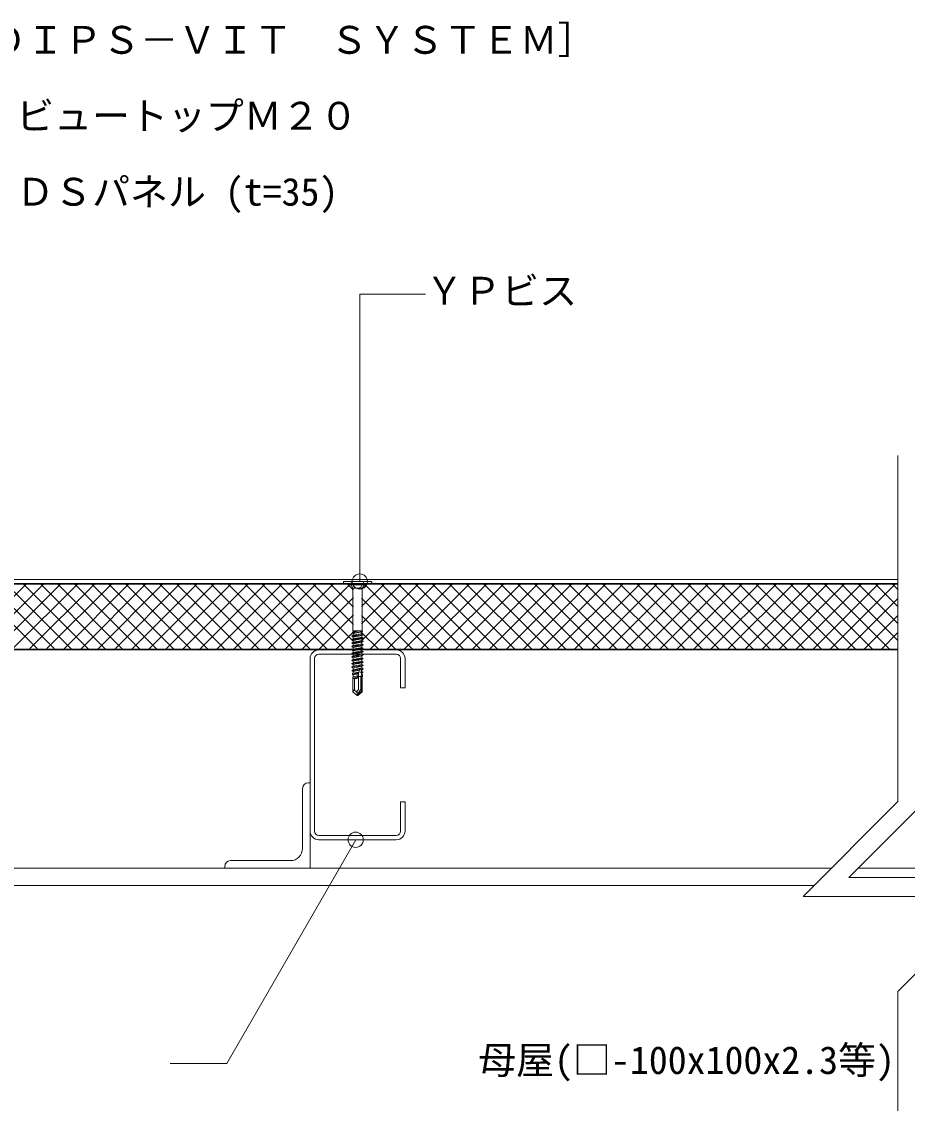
# Model space of a CAD drawing. Units: millimetres, scale not verified. Extents: x -1380 to 1380, y -955 to 955.
# Drawn here: x 78 to 545, y -384 to 186 of the extents above; entities that cross this region are included whole.
import ezdxf
from ezdxf.enums import TextEntityAlignment as Align

# ---------------------------------------------------------------- set-up
doc = ezdxf.new("R2010")
doc.units = ezdxf.units.MM
doc.header["$LTSCALE"] = 3
doc.linetypes.add('USER1', pattern=[9.525, 6.35, -3.175])
for name, color, linetype, lineweight in [('0-1_BOUSUI', 1, 'Continuous', 18), ('0-2_MOJI', 7, 'Continuous', 18), ('0-3_HATCH', 9, 'Continuous', 18), ('0-4_KANAMONO', 5, 'Continuous', 18), ('0-5_KANAMONO_SCREW', 4, 'Continuous', 18), ('0-6_TEKKOTU', 7, 'Continuous', 18), ('0-7_dannnetu', 6, 'Continuous', 18)]:
    doc.layers.add(name, color=color, linetype=linetype, lineweight=lineweight)
doc.styles.add('ＭＳ ゴシック', font='')
doc.styles.get('ＭＳ ゴシック').set_extended_font_data('MS Gothic')

msp = doc.modelspace()

# ---------------------------------------------------------------- linework, layer by layer
at = {"layer": '0-1_BOUSUI'}
for points in [[(-690.016, 178.058), (-586.216, 178.058), (-563.816, 176.16), (-513.816, 176.16), (-513.816, 146.16), (-513.816, -51.513), (-512.357, -58.897), (-504.614, -102.81), (-502.904, -105.772), (-499.69, -106.942), (-455.085, -106.942), (-440.339, -110.04), (539.749, -110.04)], [(-680.016, 180.058), (-586.131, 180.058), (-563.731, 178.16), (-511.816, 178.16), (-511.816, 146.16), (-511.816, -51.317), (-510.391, -58.53), (-502.705, -102.116), (-501.535, -104.142), (-499.337, -104.942), (-454.877, -104.942), (-440.131, -108.04), (539.749, -108.04)]]:
    msp.add_lwpolyline(points, dxfattribs=at)
at = {"layer": '0-2_MOJI'}
for points in [[(256.132, -109.04), (256.132, 42.354), (290.709, 42.354)], [(156.228, -362.797), (186.003, -362.797), (253.99, -245.04)]]:
    msp.add_lwpolyline(points, dxfattribs=at)
for centre in [(256.132, -109.04), (253.99, -245.04)]:
    msp.add_circle(centre, 4, dxfattribs=at)
at = {"layer": '0-3_HATCH'}
for p, q in [((46.416, -144.366), (80.392, -110.39)), ((86.047, -144.392), (52.045, -110.39)), ((55.391, -144.372), (89.372, -110.39)), ((95.033, -144.398), (61.025, -110.39)), ((64.365, -144.378), (98.353, -110.39)), ((104.019, -144.404), (70.005, -110.39)), ((73.339, -144.384), (107.333, -110.39)), ((113.005, -144.41), (78.985, -110.39)), ((82.314, -144.39), (116.313, -110.39)), ((121.991, -144.416), (87.966, -110.39)), ((91.288, -144.396), (125.293, -110.39)), ((130.978, -144.422), (96.946, -110.39)), ((100.262, -144.402), (134.274, -110.39)), ((139.964, -144.428), (105.926, -110.39)), ((109.237, -144.408), (143.254, -110.39)), ((148.95, -144.434), (114.906, -110.39)), ((118.211, -144.414), (152.234, -110.39)), ((157.936, -144.44), (123.887, -110.39)), ((127.185, -144.419), (161.214, -110.39)), ((166.922, -144.446), (132.867, -110.39)), ((136.16, -144.425), (170.195, -110.39)), ((175.908, -144.451), (141.847, -110.39)), ((145.134, -144.431), (179.175, -110.39)), ((184.894, -144.457), (150.828, -110.39)), ((154.109, -144.437), (188.155, -110.39)), ((193.881, -144.463), (159.808, -110.39)), ((163.083, -144.443), (197.136, -110.39)), ((202.867, -144.469), (168.788, -110.39)), ((172.057, -144.449), (206.116, -110.39)), ((211.853, -144.475), (177.768, -110.39)), ((181.032, -144.455), (215.096, -110.39)), ((220.839, -144.481), (186.749, -110.39)), ((190.006, -144.461), (224.076, -110.39)), ((229.825, -144.487), (195.729, -110.39)), ((198.98, -144.467), (233.057, -110.39)), ((238.811, -144.493), (204.709, -110.39)), ((207.955, -144.473), (242.037, -110.39)), ((247.798, -144.499), (213.689, -110.39)), ((216.929, -144.478), (251.017, -110.39)), ((252.709, -140.43), (222.67, -110.39)), ((252.859, -131.6), (231.65, -110.39)), ((252.859, -122.62), (240.63, -110.39)), ((252.859, -113.639), (249.61, -110.39)), ((257.109, -113.278), (259.997, -110.39)), ((257.109, -122.259), (268.978, -110.39)), ((257.109, -131.239), (277.958, -110.39)), ((257.259, -140.069), (286.938, -110.39)), ((292.891, -144.69), (258.591, -110.39)), ((261.618, -144.69), (295.918, -110.39)), ((301.871, -144.69), (267.571, -110.39)), ((270.599, -144.69), (304.899, -110.39)), ((310.851, -144.69), (276.551, -110.39)), ((279.579, -144.69), (313.879, -110.39)), ((319.831, -144.69), (285.531, -110.39)), ((288.559, -144.69), (322.859, -110.39)), ((328.812, -144.69), (294.512, -110.39)), ((297.539, -144.69), (331.839, -110.39)), ((337.792, -144.69), (303.492, -110.39)), ((306.52, -144.69), (340.82, -110.39)), ((346.772, -144.69), (312.472, -110.39)), ((315.5, -144.69), (349.8, -110.39)), ((355.752, -144.69), (321.452, -110.39)), ((324.48, -144.69), (358.78, -110.39)), ((364.733, -144.69), (330.433, -110.39)), ((333.46, -144.69), (367.76, -110.39)), ((373.713, -144.69), (339.413, -110.39)), ((342.441, -144.69), (376.741, -110.39)), ((382.693, -144.69), (348.393, -110.39)), ((351.421, -144.69), (385.721, -110.39)), ((391.673, -144.69), (357.373, -110.39)), ((360.401, -144.69), (394.701, -110.39)), ((400.654, -144.69), (366.354, -110.39)), ((369.381, -144.69), (403.681, -110.39)), ((409.634, -144.69), (375.334, -110.39)), ((378.362, -144.69), (412.662, -110.39)), ((418.614, -144.69), (384.314, -110.39)), ((387.342, -144.69), (421.642, -110.39)), ((427.594, -144.69), (393.294, -110.39)), ((396.322, -144.69), (430.622, -110.39)), ((436.575, -144.69), (402.275, -110.39)), ((405.302, -144.69), (439.602, -110.39)), ((445.555, -144.69), (411.255, -110.39)), ((414.283, -144.69), (448.583, -110.39)), ((454.535, -144.69), (420.235, -110.39)), ((423.263, -144.69), (457.563, -110.39)), ((463.515, -144.69), (429.215, -110.39)), ((432.243, -144.69), (466.543, -110.39)), ((472.496, -144.69), (438.196, -110.39)), ((441.223, -144.69), (475.523, -110.39)), ((481.476, -144.69), (447.176, -110.39)), ((450.204, -144.69), (484.504, -110.39)), ((490.456, -144.69), (456.156, -110.39)), ((459.184, -144.69), (493.484, -110.39)), ((499.436, -144.69), (465.136, -110.39)), ((468.164, -144.69), (502.464, -110.39)), ((508.417, -144.69), (474.117, -110.39)), ((477.144, -144.69), (511.444, -110.39)), ((517.397, -144.69), (483.097, -110.39)), ((486.125, -144.69), (520.425, -110.39)), ((526.377, -144.69), (492.077, -110.39)), ((495.105, -144.69), (529.405, -110.39)), ((535.357, -144.69), (501.057, -110.39)), ((504.085, -144.69), (538.385, -110.39)), ((539.749, -140.102), (510.038, -110.39)), ((539.749, -131.122), (519.018, -110.39)), ((539.749, -122.141), (527.998, -110.39)), ((539.749, -113.161), (536.979, -110.39)), ((225.903, -144.484), (252.859, -117.528)), ((283.91, -144.69), (257.109, -117.889)), ((513.065, -144.69), (539.749, -118.007)), ((234.878, -144.49), (252.859, -126.509)), ((274.93, -144.69), (257.109, -126.87)), ((522.046, -144.69), (539.749, -126.987)), ((243.852, -144.496), (252.859, -135.489)), ((265.95, -144.69), (257.109, -135.85)), ((531.026, -144.69), (539.749, -135.967))]:
    msp.add_line(p, q, dxfattribs=at)
at = {"layer": '0-4_KANAMONO'}
for p, q in [((275.384, -145.04), (234.584, -145.04)), ((234.584, -147.34), (275.384, -147.34)), ((229.984, -149.64), (229.984, -240.44)), ((232.284, -240.44), (232.284, -149.64)), ((225.984, -249.54), (225.984, -218.04)), ((275.384, -242.74), (234.584, -242.74)), ((234.584, -245.04), (275.384, -245.04)), ((187.984, -256.04), (219.484, -256.04))]:
    msp.add_line(p, q, dxfattribs=at)
for points in [[(277.684, -149.64), (277.684, -165.04), (279.984, -165.04), (279.984, -149.64)], [(228.984, -215.04), (229.984, -215.04), (229.984, -260.04), (184.984, -260.04), (184.984, -259.04)], [(279.984, -240.44), (279.984, -225.04), (277.684, -225.04), (277.684, -240.44)]]:
    msp.add_lwpolyline(points, dxfattribs=at)
for centre, radius, start, end in [((234.584, -149.64), 4.6, 90, 180), ((234.584, -149.64), 2.3, 90, 180), ((275.384, -149.64), 4.6, 0, 90), ((275.384, -149.64), 2.3, 360, 90), ((228.984, -218.04), 3, 90, 180), ((234.584, -240.44), 4.6, 180, 270), ((234.584, -240.44), 2.3, 180, 270), ((275.384, -240.44), 2.3, 270, 0), ((275.384, -240.44), 4.6, 270, 0), ((219.484, -249.54), 6.5, 270, 0), ((187.984, -259.04), 3, 90, 180)]:
    msp.add_arc(centre, radius, start, end, dxfattribs=at)
at = {"layer": '0-5_KANAMONO_SCREW'}
for p, q in [((247.484, -109.34), (247.484, -110.04)), ((262.484, -110.04), (247.484, -110.04)), ((247.484, -110.04), (251.025, -110.665)), ((262.184, -109.04), (247.784, -109.04)), ((258.484, -110.746), (251.484, -110.746)), ((251.718, -111.15), (252.39, -112.315)), ((252.524, -112.547), (257.444, -112.547)), ((252.524, -112.815), (252.524, -135.04)), ((257.444, -112.815), (257.444, -135.04)), ((258.251, -111.15), (257.578, -112.315)), ((262.484, -110.04), (258.944, -110.665)), ((262.484, -109.34), (262.484, -110.04)), ((252.312, -135.81), (252.209, -136.182)), ((252.209, -136.182), (252.816, -136.094)), ((252.209, -136.182), (252.708, -136.471)), ((252.312, -135.81), (252.648, -135.616)), ((252.312, -135.81), (252.755, -135.716)), ((257.444, -135.04), (252.524, -135.04)), ((252.608, -135.04), (252.648, -135.616)), ((252.648, -135.616), (255.412, -135.04)), ((257.327, -135.527), (252.708, -136.471)), ((252.708, -136.471), (252.734, -136.85)), ((252.734, -137.376), (257.26, -136.486)), ((252.816, -136.094), (252.755, -135.716)), ((253.263, -136.357), (253.128, -135.516)), ((253.538, -135.548), (255.92, -135.04)), ((253.607, -135.978), (253.538, -135.548)), ((253.607, -135.978), (257.544, -135.402)), ((257.327, -135.527), (257.26, -136.486)), ((257.944, -136.881), (257.26, -136.486)), ((257.544, -135.402), (257.327, -135.527)), ((257.444, -135.04), (257.544, -135.402)), ((252.024, -137.786), (252.734, -137.376)), ((252.024, -137.786), (253.062, -137.627)), ((252.024, -137.886), (253.078, -137.725)), ((252.024, -137.786), (252.024, -137.886)), ((252.024, -137.886), (252.734, -138.296)), ((252.024, -139.596), (252.734, -139.186)), ((252.024, -139.596), (253.346, -139.394)), ((252.024, -139.696), (253.362, -139.492)), ((252.024, -139.596), (252.024, -139.696)), ((252.024, -139.696), (252.734, -140.106)), ((252.024, -141.406), (252.734, -140.996)), ((252.024, -141.406), (253.63, -141.161)), ((252.024, -141.506), (253.646, -141.258)), ((252.024, -141.406), (252.024, -141.506)), ((252.024, -141.506), (252.734, -141.916)), ((252.734, -136.85), (252.734, -137.376)), ((257.234, -137.391), (252.734, -138.296)), ((252.734, -139.186), (257.234, -138.281)), ((252.734, -138.296), (252.734, -139.186)), ((257.234, -139.201), (252.734, -140.106)), ((252.734, -140.996), (257.234, -140.091)), ((252.734, -140.106), (252.734, -140.996)), ((257.234, -141.011), (252.734, -141.916)), ((252.734, -142.806), (257.234, -141.901)), ((252.734, -141.916), (252.734, -142.806)), ((253.078, -137.725), (253.062, -137.627)), ((253.362, -139.492), (253.346, -139.394)), ((253.548, -138.132), (253.406, -137.244)), ((253.646, -141.258), (253.63, -141.161)), ((253.83, -139.886), (253.687, -138.994)), ((253.853, -137.506), (257.944, -136.881)), ((253.869, -137.604), (253.853, -137.506)), ((253.869, -137.604), (257.944, -136.981)), ((254.112, -141.639), (253.969, -140.748)), ((254.137, -139.273), (257.944, -138.691)), ((254.153, -139.371), (254.137, -139.273)), ((254.153, -139.371), (257.944, -138.791)), ((254.421, -141.04), (257.944, -140.501)), ((254.437, -141.137), (254.421, -141.04)), ((254.437, -141.137), (257.944, -140.601)), ((254.705, -142.806), (257.944, -142.311)), ((254.72, -142.904), (257.944, -142.411)), ((257.944, -136.981), (257.234, -137.391)), ((257.234, -137.391), (257.234, -138.281)), ((257.944, -138.691), (257.234, -138.281)), ((257.944, -138.791), (257.234, -139.201)), ((257.234, -139.201), (257.234, -140.091)), ((257.944, -140.501), (257.234, -140.091)), ((257.944, -140.601), (257.234, -141.011)), ((257.234, -141.011), (257.234, -141.901)), ((257.944, -142.311), (257.234, -141.901)), ((257.944, -142.411), (257.234, -142.821)), ((257.944, -136.881), (257.944, -136.981)), ((257.944, -138.691), (257.944, -138.791)), ((257.944, -140.501), (257.944, -140.601)), ((257.944, -142.311), (257.944, -142.411)), ((252.024, -143.216), (252.734, -142.806)), ((252.024, -143.216), (253.914, -142.927)), ((252.024, -143.316), (253.93, -143.025)), ((252.024, -143.216), (252.024, -143.316)), ((252.024, -143.316), (252.734, -143.726)), ((252.024, -145.026), (252.734, -144.616)), ((252.024, -145.026), (254.198, -144.694)), ((252.024, -145.126), (254.213, -144.791)), ((252.024, -145.026), (252.024, -145.126)), ((252.024, -145.126), (252.734, -145.536)), ((252.024, -146.836), (252.734, -146.426)), ((252.024, -146.836), (254.482, -146.46)), ((252.024, -146.936), (254.497, -146.558)), ((252.024, -146.836), (252.024, -146.936)), ((252.024, -146.936), (252.734, -147.346)), ((257.234, -142.821), (252.734, -143.726)), ((252.734, -144.616), (257.234, -143.711)), ((252.734, -143.726), (252.734, -144.616)), ((257.234, -144.631), (252.734, -145.536)), ((252.734, -146.426), (257.234, -145.521)), ((252.734, -145.536), (252.734, -146.426)), ((257.234, -146.441), (252.734, -147.346)), ((252.734, -148.236), (257.234, -147.331)), ((252.734, -147.346), (252.734, -148.236)), ((253.93, -143.025), (253.914, -142.927)), ((254.213, -144.791), (254.198, -144.694)), ((254.394, -143.392), (254.251, -142.501)), ((254.497, -146.558), (254.482, -146.46)), ((254.676, -145.146), (254.532, -144.254)), ((254.72, -142.904), (254.705, -142.806)), ((254.957, -146.899), (254.814, -146.008)), ((254.989, -144.573), (257.944, -144.121)), ((255.004, -144.67), (254.989, -144.573)), ((255.004, -144.67), (257.944, -144.221)), ((255.239, -148.652), (255.096, -147.761)), ((255.273, -146.339), (257.944, -145.931)), ((255.288, -146.437), (255.273, -146.339)), ((255.288, -146.437), (257.944, -146.031)), ((255.556, -148.106), (257.944, -147.741)), ((255.572, -148.204), (255.556, -148.106)), ((255.572, -148.204), (257.944, -147.841)), ((257.234, -142.821), (257.234, -143.711)), ((257.944, -144.121), (257.234, -143.711)), ((257.944, -144.221), (257.234, -144.631)), ((257.234, -144.631), (257.234, -145.521)), ((257.944, -145.931), (257.234, -145.521)), ((257.944, -146.031), (257.234, -146.441)), ((257.234, -146.441), (257.234, -147.331)), ((257.944, -147.741), (257.234, -147.331)), ((257.944, -147.841), (257.234, -148.251)), ((257.944, -144.121), (257.944, -144.221)), ((257.944, -145.931), (257.944, -146.031)), ((257.944, -147.741), (257.944, -147.841)), ((252.024, -148.646), (254.766, -148.227)), ((252.024, -148.646), (252.734, -148.236)), ((252.024, -148.746), (254.781, -148.325)), ((252.024, -148.646), (252.024, -148.746)), ((252.024, -148.746), (252.734, -149.156)), ((252.024, -150.456), (255.049, -149.994)), ((252.024, -150.456), (252.734, -150.046)), ((252.024, -150.556), (255.065, -150.091)), ((252.024, -150.456), (252.024, -150.556)), ((252.024, -150.556), (252.734, -150.966)), ((252.024, -152.266), (255.333, -151.76)), ((252.024, -152.266), (252.734, -151.856)), ((252.024, -152.366), (255.349, -151.858)), ((252.024, -152.266), (252.024, -152.366)), ((252.024, -152.366), (252.734, -152.776)), ((252.024, -154.076), (255.617, -153.527)), ((252.024, -154.176), (255.633, -153.624)), ((252.024, -154.076), (252.734, -153.666)), ((257.234, -148.251), (252.734, -149.156)), ((252.734, -150.046), (257.234, -149.141)), ((252.734, -149.156), (252.734, -150.046)), ((257.234, -150.061), (252.734, -150.966)), ((252.734, -151.856), (257.234, -150.951)), ((252.734, -150.966), (252.734, -151.856)), ((257.234, -151.871), (252.734, -152.776)), ((252.734, -153.666), (257.234, -152.761)), ((252.734, -152.776), (252.734, -153.666)), ((257.234, -153.681), (252.734, -154.586)), ((254.781, -148.325), (254.766, -148.227)), ((255.065, -150.091), (255.049, -149.994)), ((255.349, -151.858), (255.333, -151.76)), ((255.521, -150.406), (255.378, -149.514)), ((255.633, -153.624), (255.617, -153.527)), ((255.803, -152.159), (255.659, -151.268)), ((255.84, -149.873), (257.944, -149.551)), ((255.856, -149.97), (255.84, -149.873)), ((255.856, -149.97), (257.944, -149.651)), ((256.084, -153.912), (255.941, -153.021)), ((256.124, -151.639), (257.944, -151.361)), ((256.14, -151.737), (256.124, -151.639)), ((256.14, -151.737), (257.944, -151.461)), ((256.408, -153.406), (257.944, -153.171)), ((256.424, -153.503), (256.408, -153.406)), ((256.424, -153.503), (257.944, -153.271)), ((257.234, -148.251), (257.234, -149.141)), ((257.944, -149.551), (257.234, -149.141)), ((257.944, -149.651), (257.234, -150.061)), ((257.234, -150.061), (257.234, -150.951)), ((257.944, -151.361), (257.234, -150.951)), ((257.944, -151.461), (257.234, -151.871)), ((257.234, -151.871), (257.234, -152.761)), ((257.944, -153.171), (257.234, -152.761)), ((257.944, -153.271), (257.234, -153.681)), ((257.234, -153.681), (257.234, -154.571)), ((257.944, -149.551), (257.944, -149.651)), ((257.944, -151.361), (257.944, -151.461)), ((257.944, -153.171), (257.944, -153.271)), ((252.024, -154.076), (252.024, -154.176)), ((252.024, -154.176), (252.734, -154.586)), ((252.098, -155.843), (255.897, -155.283)), ((252.098, -155.843), (252.719, -155.485)), ((252.098, -155.843), (252.116, -156.039)), ((252.116, -156.039), (255.859, -155.424)), ((252.116, -156.039), (252.688, -156.369)), ((252.256, -157.562), (255.409, -157.073)), ((252.256, -157.562), (252.654, -157.332)), ((252.256, -157.562), (252.292, -157.951)), ((252.292, -157.951), (255.313, -157.423)), ((252.292, -157.951), (252.626, -158.143)), ((252.415, -159.281), (254.918, -158.868)), ((252.415, -159.281), (252.59, -159.18)), ((252.415, -159.281), (252.468, -159.862)), ((252.468, -159.862), (254.764, -159.434)), ((254.96, -159.476), (252.564, -159.918)), ((252.626, -158.143), (252.59, -159.18)), ((252.59, -159.18), (255.178, -158.677)), ((255.471, -157.605), (252.626, -158.143)), ((252.688, -156.369), (252.654, -157.332)), ((252.654, -157.332), (255.712, -156.722)), ((255.983, -155.728), (252.688, -156.369)), ((252.719, -155.485), (257.234, -154.571)), ((252.734, -155.04), (252.719, -155.485)), ((252.734, -154.586), (252.734, -155.04)), ((254.764, -159.434), (254.918, -158.868)), ((254.764, -159.434), (254.96, -159.476)), ((254.806, -160.04), (256.244, -154.772)), ((255.178, -158.677), (254.918, -158.868)), ((255.079, -159.04), (256.87, -159.04)), ((255.313, -157.423), (255.409, -157.073)), ((255.313, -157.423), (255.471, -157.605)), ((255.384, -165.894), (255.384, -157.921)), ((255.712, -156.722), (255.409, -157.073)), ((255.859, -155.424), (255.897, -155.283)), ((255.859, -155.424), (255.983, -155.728)), ((256.244, -154.772), (255.897, -155.283)), ((256.634, -165.792), (256.634, -159.04)), ((256.646, -155.172), (257.944, -154.981)), ((256.68, -155.07), (256.646, -155.172)), ((256.653, -155.293), (256.646, -155.172)), ((256.653, -155.293), (257.944, -155.081)), ((256.653, -155.293), (256.869, -155.556)), ((256.921, -156.481), (256.743, -156.865)), ((256.743, -156.865), (257.791, -156.703)), ((256.76, -157.17), (256.743, -156.865)), ((256.76, -157.17), (257.765, -156.995)), ((256.76, -157.17), (256.969, -157.321)), ((257.026, -158.318), (256.839, -158.552)), ((256.839, -158.552), (257.633, -158.421)), ((256.867, -159.041), (256.839, -158.552)), ((256.867, -159.041), (257.589, -158.906)), ((256.867, -159.041), (257.07, -159.086)), ((257.25, -155.482), (256.869, -155.556)), ((256.921, -156.481), (256.869, -155.556)), ((256.921, -156.481), (257.282, -156.409)), ((257.312, -157.256), (256.969, -157.321)), ((257.026, -158.318), (256.969, -157.321)), ((256.984, -166.833), (256.984, -159.067)), ((257.026, -158.318), (257.347, -158.256)), ((257.374, -159.03), (257.07, -159.086)), ((257.125, -160.04), (257.07, -159.086)), ((257.944, -154.981), (257.234, -154.571)), ((257.944, -155.081), (257.25, -155.482)), ((257.25, -155.482), (257.282, -156.409)), ((257.791, -156.703), (257.282, -156.409)), ((257.765, -156.995), (257.312, -157.256)), ((257.312, -157.256), (257.347, -158.256)), ((257.633, -158.421), (257.347, -158.256)), ((257.589, -158.906), (257.374, -159.03)), ((257.374, -159.03), (257.409, -160.04)), ((257.633, -158.421), (257.589, -158.906)), ((257.791, -156.703), (257.765, -156.995)), ((257.944, -154.981), (257.944, -155.081)), ((252.468, -159.862), (252.564, -159.918)), ((252.484, -167.066), (252.484, -160.04)), ((254.806, -160.04), (252.484, -160.04)), ((252.564, -159.918), (252.56, -160.04)), ((253.284, -165.618), (253.284, -160.04)), ((257.484, -160.04), (257.125, -160.04)), ((257.484, -160.04), (257.484, -167.066)), ((252.916, -166.583), (252.484, -167.066)), ((252.484, -167.066), (254.784, -168.996)), ((253.708, -166.526), (254.005, -166.776)), ((254.757, -168.015), (254.984, -169.04)), ((254.974, -166.605), (255.384, -165.894)), ((255.139, -168.381), (254.984, -169.04)), ((256.634, -165.792), (255.139, -168.381)), ((256.984, -166.833), (255.139, -168.381)), ((255.139, -168.381), (255.184, -168.996))]:
    msp.add_line(p, q, dxfattribs=at)
at = {"layer": '0-5_KANAMONO_SCREW', "linetype": 'USER1'}
for p, q in [((251.684, -109.04), (253.079, -111.838)), ((254.984, -112.851), (253.079, -111.838)), ((254.984, -112.851), (256.889, -111.838)), ((258.284, -109.04), (256.889, -111.838))]:
    msp.add_line(p, q, dxfattribs=at)
at = {"layer": '0-5_KANAMONO_SCREW'}
for points in [[(253.538, -135.548), (253.128, -135.516), (252.755, -135.716)], [(252.816, -136.094), (253.263, -136.357), (253.607, -135.978)], [(253.853, -137.506), (253.406, -137.244), (253.062, -137.627)], [(253.078, -137.725), (253.548, -138.132), (253.869, -137.604)], [(254.137, -139.273), (253.687, -138.994), (253.346, -139.394)], [(253.362, -139.492), (253.83, -139.886), (254.153, -139.371)], [(254.421, -141.04), (253.969, -140.748), (253.63, -141.161)], [(253.646, -141.258), (254.112, -141.639), (254.437, -141.137)], [(254.705, -142.806), (254.251, -142.501), (253.914, -142.927)], [(253.93, -143.025), (254.394, -143.392), (254.72, -142.904)], [(254.989, -144.573), (254.532, -144.254), (254.198, -144.694)], [(254.213, -144.791), (254.676, -145.146), (255.004, -144.67)], [(255.273, -146.339), (254.814, -146.008), (254.482, -146.46)], [(254.497, -146.558), (254.957, -146.899), (255.288, -146.437)], [(255.556, -148.106), (255.096, -147.761), (254.766, -148.227)], [(254.781, -148.325), (255.239, -148.652), (255.572, -148.204)], [(255.84, -149.873), (255.378, -149.514), (255.049, -149.994)], [(255.065, -150.091), (255.521, -150.406), (255.856, -149.97)], [(256.124, -151.639), (255.659, -151.268), (255.333, -151.76)], [(255.349, -151.858), (255.803, -152.159), (256.14, -151.737)], [(256.408, -153.406), (255.941, -153.021), (255.617, -153.527)], [(255.633, -153.624), (256.084, -153.912), (256.424, -153.503)], [(254.784, -168.996), (254.984, -169.04), (255.184, -168.996)], [(256.984, -166.833), (257.484, -167.066), (255.184, -168.996)]]:
    msp.add_lwpolyline(points, dxfattribs=at)
for centre, radius, start, end in [((247.784, -109.34), 0.3, 90, 180), ((250.852, -111.65), 1, 30, 80), ((251.524, -112.815), 1, 0, 30), ((258.444, -112.815), 1, 150, 180), ((259.117, -111.65), 1, 100, 150), ((262.184, -109.34), 0.3, 0, 90), ((256.434, -156.09), 1.05, 76.45414, 105.11499), ((251.836, -165.618), 1.449, 318.21456, 0), ((253.341, -166.963), 0.571, 50, 138.21456), ((254.47, -165.618), 1.186, 180, 230), ((254.418, -166.284), 0.642, 230, 330), ((252.556, -168.503), 2.255, 12.5, 50), ((256.679, -167.589), 1.968, 150, 192.5)]:
    msp.add_arc(centre, radius, start, end, dxfattribs=at)
at = {"layer": '0-6_TEKKOTU'}
for p, q in [((518.792, -260.04), (899.988, -260.04)), ((-230.016, -269.04), (495.65, -269.04))]:
    msp.add_line(p, q, dxfattribs=at)
for points in [[(539.749, -42.652), (539.749, -224.941), (489.749, -274.941), (589.749, -274.941), (539.749, -324.941), (539.749, -589.845)], [(549.749, -42.652), (549.749, -229.083), (513.891, -264.941), (613.891, -264.941), (549.749, -329.083), (549.749, -589.845)], [(-230.016, -560.04), (-230.016, -260.04), (504.65, -260.04)]]:
    msp.add_lwpolyline(points, dxfattribs=at)
at = {"layer": '0-7_dannnetu'}
for p, q in [((539.749, -110.04), (-549.016, -110.04)), ((539.749, -110.39), (-549.016, -110.39)), ((539.749, -144.69), (-450.016, -144.69)), ((539.749, -145.04), (-450.016, -145.04))]:
    msp.add_line(p, q, dxfattribs=at)

# ---------------------------------------------------------------- texts
at = {"layer": '0-2_MOJI', "style": 'ＭＳ ゴシック'}
for s, p in [('［ＤＩＰＳ－ＶＩＴ\u3000ＳＹＳＴＥＭ］', (40.481, 164.5)), ('ビュートップＭ２０', (75.057, 124.5)), ('ＤＳパネル (t=35)', (75.057, 84.5)), ('ＹＰビス', (290.709, 32.354)), ('母屋(□-100x100x2.3等)', (318.561, -372.797))]:
    msp.add_text(s, height=14.66, dxfattribs=at).set_placement(p, align=Align.BOTTOM_LEFT)

doc.saveas('drawing.dxf')
